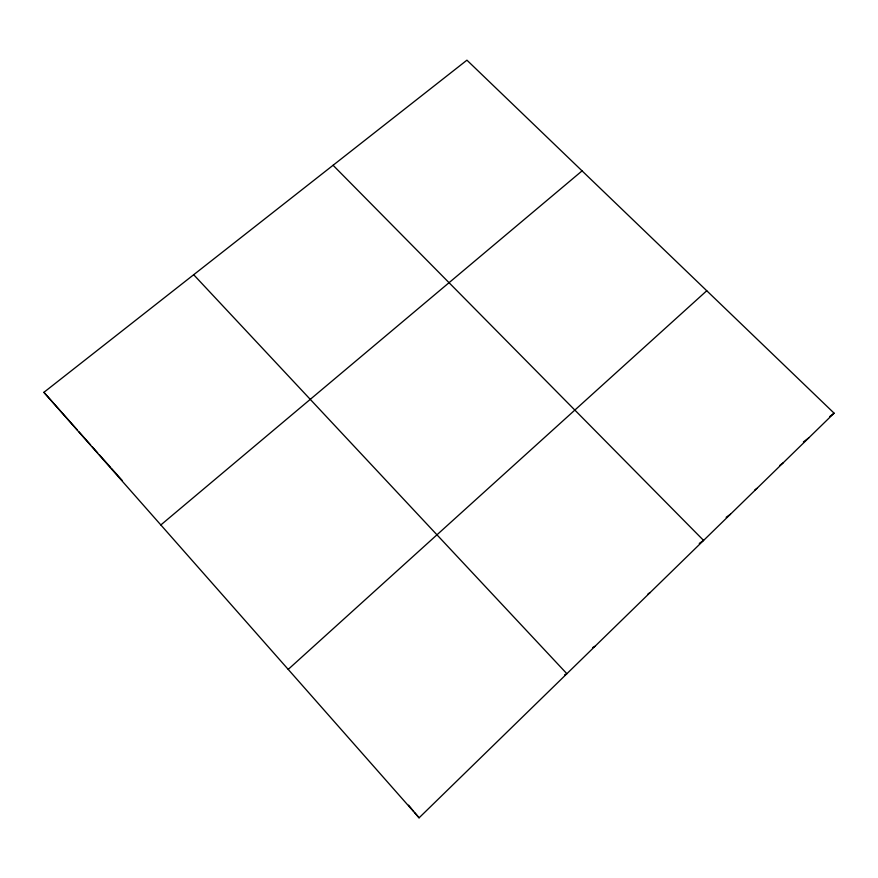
<?xml version="1.0" encoding="UTF-8"?>
<svg xmlns="http://www.w3.org/2000/svg" width="878" height="878" viewBox="0 0 878 878"><rect width="100%" height="100%" fill="white"/><g stroke="black" fill="none" stroke-linecap="round" stroke-linejoin="round"><path stroke-width="1.32" d="M419.091 817.824L834.1 413.176L466.931 60.176L43.9 392.334L419.091 817.824L414.778 812.633M288.214 669.387L706.757 290.75M160.85 524.945L582.07 170.881M829.798 416.501L834.1 413.176M803.381 441.974L808.781 437.859M779.829 465.362L783.077 462.925M754.817 489.957L756.979 488.366M726.15 517.307L730.485 514.201M699.261 543.438L703.585 540.431L333.08 165.273M648.019 593.901L650.148 592.529M592.76 647.525L595.064 646.241M564.609 674.842L566.881 673.722L193.687 274.726M43.9 392.334L77.341 429.968M79.031 431.866L90.664 444.97M92.431 446.957L97.732 452.916M99.412 454.804L110.672 467.48M111.517 468.435L122.294 480.562M408.566 805.159L411.815 809.077M412.759 810.207L413.757 811.404"/></g></svg>
